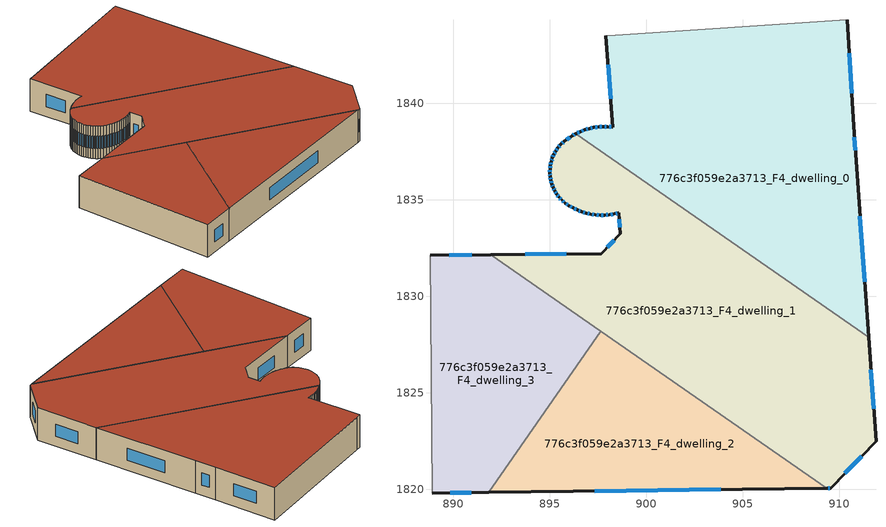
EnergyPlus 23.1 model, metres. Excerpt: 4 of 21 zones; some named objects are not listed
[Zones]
776c3f059e2a3713_F4_dwelling_0
 floor to 776c3f059e2a3713_F3_dwelling_0 (EU_floor_Construction): 910.41,1844.33 910.74,1838.81 910.88,1837.02 911.53,1827.88 896.34,1838.43 896.36,1838.44 896.59,1838.55 896.81,1838.63 897.05,1838.7 897.29,1838.76 897.53,1838.79 897.77,1838.81 898.02,1838.8 898.26,1838.78 897.92,1843.5 898.4,1843.53 z12
 wall outside (EU_wall_Construction): 897.92,1843.5 898.26,1838.78 898.02,1838.8 897.77,1838.81 897.53,1838.79 897.29,1838.76 897.05,1838.7 896.81,1838.63 896.59,1838.55 896.36,1838.44 896.34,1838.43 / 911.53,1827.88 910.88,1837.02 910.74,1838.81 910.41,1844.33 z12:15
 wall adiabatic (EU_wall_Construction): 910.41,1844.33 898.4,1843.53 897.92,1843.5 z12:15
 wall to 776c3f059e2a3713_F4_dwelling_1 (EU_wall_Construction): 896.34,1838.43 911.53,1827.88 z12:15
 window (EU_Window_Construction): 896.74,1838.6 896.66,1838.57 / 896.97,1838.68 896.88,1838.65 / 897.21,1838.74 897.12,1838.72 / 897.45,1838.78 897.36,1838.77 / 897.69,1838.8 897.6,1838.8 / 897.94,1838.8 897.85,1838.8 / 898.18,1838.78 898.09,1838.79 / 898.02,1842.02 898.15,1840.26 / 910.64,1840.54 910.51,1842.6 / 910.83,1837.58 910.79,1838.25 / 911.32,1830.75 911.08,1834.16 / 896.52,1838.51 896.43,1838.47 z12.94:14.06
 roof outside (EU_roof_Construction): 911.53,1827.88 910.88,1837.02 910.74,1838.81 910.41,1844.33 898.4,1843.53 897.92,1843.5 898.26,1838.78 898.02,1838.8 897.77,1838.81 897.53,1838.79 897.29,1838.76 897.05,1838.7 896.81,1838.63 896.59,1838.55 896.36,1838.44 896.34,1838.43 z15
776c3f059e2a3713_F4_dwelling_1
 floor to 776c3f059e2a3713_F3_dwelling_1 (EU_floor_Construction): 911.53,1827.88 911.91,1822.48 909.56,1820.07 909.36,1820.07 891.94,1832.16 897.66,1832.22 898.64,1833.24 898.57,1834.33 898.33,1834.28 898.1,1834.23 897.85,1834.22 897.61,1834.21 897.37,1834.23 897.13,1834.26 896.89,1834.32 896.65,1834.39 896.43,1834.48 896.21,1834.59 896,1834.71 895.8,1834.84 895.61,1835 895.48,1835.15 895.36,1835.3 895.26,1835.47 895.17,1835.64 895.1,1835.83 895.06,1836.02 895.02,1836.21 895.01,1836.41 895.02,1836.61 895.03,1836.8 895.08,1836.99 895.14,1837.18 895.21,1837.36 895.31,1837.53 895.42,1837.7 895.58,1837.88 895.76,1838.04 896.16,1838.33 896.34,1838.43 z12
 wall outside (EU_wall_Construction): 896.34,1838.43 896.16,1838.33 895.76,1838.04 895.58,1837.88 895.42,1837.7 895.31,1837.53 895.21,1837.36 895.14,1837.18 895.08,1836.99 895.03,1836.8 895.02,1836.61 895.01,1836.41 895.02,1836.21 895.06,1836.02 895.1,1835.83 895.17,1835.64 895.26,1835.47 895.36,1835.3 895.48,1835.15 895.61,1835 895.8,1834.84 896,1834.71 896.21,1834.59 896.43,1834.48 896.65,1834.39 896.89,1834.32 897.13,1834.26 897.37,1834.23 897.61,1834.21 897.85,1834.22 898.1,1834.23 898.33,1834.28 898.57,1834.33 898.64,1833.24 897.66,1832.22 891.94,1832.16 / 909.36,1820.07 909.56,1820.07 911.91,1822.48 911.53,1827.88 z12:15
 wall to 776c3f059e2a3713_F4_dwelling_2 (EU_wall_Construction): 897.64,1828.21 909.36,1820.07 z12:15
 wall to 776c3f059e2a3713_F4_dwelling_3 (EU_wall_Construction): 891.94,1832.16 897.64,1828.21 z12:15
 window (EU_Window_Construction): 895.87,1832.21 893.73,1832.18 / 898.34,1832.92 897.97,1832.54 / 898.6,1833.99 898.62,1833.58 / 898.41,1834.29 898.5,1834.31 / 898.17,1834.25 898.26,1834.26 / 897.93,1834.22 898.02,1834.23 / 897.68,1834.22 897.77,1834.22 / 897.44,1834.22 897.53,1834.22 / 897.2,1834.25 897.29,1834.24 / 896.96,1834.3 897.05,1834.28 / 896.73,1834.37 896.81,1834.34 / 896.5,1834.45 896.58,1834.42 / 896.28,1834.56 896.36,1834.52 / 896.06,1834.67 896.14,1834.63 / 895.86,1834.8 895.93,1834.75 / 895.67,1834.95 895.74,1834.89 / 895.52,1835.1 895.57,1835.05 / 895.4,1835.26 895.44,1835.2 / 895.29,1835.42 895.33,1835.36 / 895.2,1835.59 895.23,1835.53 / 895.12,1835.77 895.15,1835.7 / 895.07,1835.96 895.09,1835.89 / 895.03,1836.15 895.05,1836.08 / 895.01,1836.35 895.02,1836.27 / 895.01,1836.55 895.01,1836.47 / 895.03,1836.74 895.02,1836.67 / 895.06,1836.93 895.05,1836.86 / 895.12,1837.12 895.1,1837.05 / 895.19,1837.3 895.16,1837.24 / 895.28,1837.48 895.24,1837.42 / 895.38,1837.64 895.34,1837.58 / 895.53,1837.82 895.47,1837.75 / 895.7,1837.99 895.64,1837.93 / 896.03,1838.24 895.88,1838.13 / 896.28,1838.4 896.21,1838.36 / 911.79,1824.18 911.65,1826.19 / 910.3,1820.83 911.17,1821.73 / 909.43,1820.07 909.5,1820.07 z12.94:14.06
 roof outside (EU_roof_Construction): 909.56,1820.07 911.91,1822.48 911.53,1827.88 896.34,1838.43 896.16,1838.33 895.76,1838.04 895.58,1837.88 895.42,1837.7 895.31,1837.53 895.21,1837.36 895.14,1837.18 895.08,1836.99 895.03,1836.8 895.02,1836.61 895.01,1836.41 895.02,1836.21 895.06,1836.02 895.1,1835.83 895.17,1835.64 895.26,1835.47 895.36,1835.3 895.48,1835.15 895.61,1835 895.8,1834.84 896,1834.71 896.21,1834.59 896.43,1834.48 896.65,1834.39 896.89,1834.32 897.13,1834.26 897.37,1834.23 897.61,1834.21 897.85,1834.22 898.1,1834.23 898.33,1834.28 898.57,1834.33 898.64,1833.24 897.66,1832.22 891.94,1832.16 909.36,1820.07 z15
776c3f059e2a3713_F4_dwelling_2
 floor to 776c3f059e2a3713_F3_dwelling_2 (EU_floor_Construction): 909.36,1820.07 891.83,1819.84 897.64,1828.21 z12
 wall outside (EU_wall_Construction): 891.83,1819.84 909.36,1820.07 z12:15
 wall to 776c3f059e2a3713_F4_dwelling_3 (EU_wall_Construction): 897.64,1828.21 891.83,1819.84 z12:15
 window (EU_Window_Construction): 897.33,1819.91 903.87,1820 z12.94:14.06
 roof outside (EU_roof_Construction): 909.36,1820.07 897.64,1828.21 891.83,1819.84 z15
776c3f059e2a3713_F4_dwelling_3
 floor to 776c3f059e2a3713_F3_dwelling_3 (EU_floor_Construction): 897.64,1828.21 891.83,1819.84 888.92,1819.8 888.79,1832.13 891.94,1832.16 z12
 wall outside (EU_wall_Construction): 888.92,1819.8 891.83,1819.84 / 891.94,1832.16 888.79,1832.13 z12:15
 wall adiabatic (EU_wall_Construction): 888.79,1832.13 888.92,1819.8 z12:15
 window (EU_Window_Construction): 889.83,1819.82 890.92,1819.83 / 890.95,1832.15 889.78,1832.14 z12.94:14.06
 roof outside (EU_roof_Construction): 891.83,1819.84 897.64,1828.21 891.94,1832.16 888.79,1832.13 888.92,1819.8 z15
[Building]
EU S2 Campaign: North Axis=0; Terrain=City; Solar Distribution=FullExterior
[Site:Location]
Vienna: Latitude=48; Longitude=16.5; Time Zone=1; Elevation=183
[SizingPeriod:WeatherFileDays]
AnnualSizingPeriod: Begin Month=1; Begin Day of Month=1; End Month=12; End Day of Month=31; Day of Week for Start Day=Monday; Use Weather File Daylight Saving Period=No; Use Weather File Rain and Snow Indicators=No
[MATERIAL]
EU_InternalMass_Material: Roughness=MediumRough; Thickness=0.1; Conductivity=1; Density=1800; Specific Heat=900; Thermal Absorptance=0.9; Solar Absorptance=0.7; Visible Absorptance=0.7
[MATERIAL:NOMASS] Roughness=MediumRough; Thermal Absorptance=0.9; Solar Absorptance=0.7; Visible Absorptance=0.7
Name | Thermal Resistance
EU_wall_NoMass | 0.914258
EU_roof_NoMass | 0.954009
EU_floor_NoMass | 1.09711
[WINDOWMATERIAL:SIMPLEGLAZINGSYSTEM]
EU_Window_SimpleGlazing: UFactor=2.09642; Solar Heat Gain Coefficient=0.65; Visible Transmittance=0.65
[CONSTRUCTION]
EU_wall_Construction: EU_wall_NoMass
EU_roof_Construction: EU_roof_NoMass
EU_floor_Construction: EU_floor_NoMass
EU_Window_Construction: EU_Window_SimpleGlazing
EU_InternalMass_Construction: EU_InternalMass_Material
[ZONE] Type=1; Multiplier=1; Ceiling Height=autocalculate; Floor Area=autocalculate; Part of Total Floor Area=Yes
Name | Volume
776c3f059e2a3713_F4_dwelling_0 | 435.97
776c3f059e2a3713_F4_dwelling_1 | 435.989
776c3f059e2a3713_F4_dwelling_2 | 218.005
776c3f059e2a3713_F4_dwelling_3 | 218.002
[INTERNALMASS] Construction=EU_InternalMass_Construction
Name | Zone or ZoneList | Surface Area
776c3f059e2a3713_F4_dwelling_0_EU_InternalMass | 776c3f059e2a3713_F4_dwelling_0 | 145.324
776c3f059e2a3713_F4_dwelling_1_EU_InternalMass | 776c3f059e2a3713_F4_dwelling_1 | 145.33
776c3f059e2a3713_F4_dwelling_2_EU_InternalMass | 776c3f059e2a3713_F4_dwelling_2 | 72.6686
776c3f059e2a3713_F4_dwelling_3_EU_InternalMass | 776c3f059e2a3713_F4_dwelling_3 | 72.6675
[OTHEREQUIPMENT] Fuel Type=Electricity; Design Level Calculation Method=Watts/Area; Power per Zone Floor Area=1; Fraction Latent=0; Fraction Radiant=0; Fraction Lost=0; Carbon Dioxide Generation Rate=0; EndUse Subcategory=EU_Step8_InternalGains
Name | Zone or ZoneList or Space or SpaceList | Schedule
EU_Step8_InternalGain_776c3f059e2a3713_F4_dwelling_0_f000 | 776c3f059e2a3713_F4_dwelling_0 | EU_Step8_GainSchedule_776c3f059e2a3713_F4_dwelling_0_f000
EU_Step8_InternalGain_776c3f059e2a3713_F4_dwelling_1_f000 | 776c3f059e2a3713_F4_dwelling_1 | EU_Step8_GainSchedule_776c3f059e2a3713_F4_dwelling_1_f000
EU_Step8_InternalGain_776c3f059e2a3713_F4_dwelling_2_f000 | 776c3f059e2a3713_F4_dwelling_2 | EU_Step8_GainSchedule_776c3f059e2a3713_F4_dwelling_2_f000
EU_Step8_InternalGain_776c3f059e2a3713_F4_dwelling_3_f000 | 776c3f059e2a3713_F4_dwelling_3 | EU_Step8_GainSchedule_776c3f059e2a3713_F4_dwelling_3_f000
[ZONEVENTILATION:DESIGNFLOWRATE] Schedule=EU_AlwaysOn; Design Flow Rate Calculation Method=AirChanges/Hour; Air Changes per Hour=0.546891; Ventilation Type=Natural; Fan Pressure Rise=0; Fan Total Efficiency=1; Constant Term Coefficient=1; Temperature Term Coefficient=0; Velocity Term Coefficient=0; Velocity Squared Term Coefficient=0; Minimum Indoor Temperature=-100; Maximum Indoor Temperature=100; Delta Temperature=-100; Minimum Outdoor Temperature=-100; Maximum Outdoor Temperature=100; Maximum Wind Speed=40
Name | Zone or ZoneList or Space or SpaceList
EU_ConstantAir_776c3f059e2a3713_F4_dwelling_0 | 776c3f059e2a3713_F4_dwelling_0
EU_ConstantAir_776c3f059e2a3713_F4_dwelling_1 | 776c3f059e2a3713_F4_dwelling_1
EU_ConstantAir_776c3f059e2a3713_F4_dwelling_2 | 776c3f059e2a3713_F4_dwelling_2
EU_ConstantAir_776c3f059e2a3713_F4_dwelling_3 | 776c3f059e2a3713_F4_dwelling_3
[HVACTEMPLATE:ZONE:IDEALLOADSAIRSYSTEM] System Availability Schedule=EU_AlwaysOn; Maximum Heating Supply Air Temperature=50; Minimum Cooling Supply Air Temperature=13; Maximum Heating Supply Air Humidity Ratio=0.0156; Minimum Cooling Supply Air Humidity Ratio=0.0077; Heating Limit=NoLimit; Cooling Limit=NoLimit; Heating Availability Schedule=EU_AlwaysOn; Cooling Availability Schedule=EU_CoolingOff; Dehumidification Control Type=ConstantSensibleHeatRatio; Cooling Sensible Heat Ratio=0.7; Dehumidification Setpoint=60; Humidification Control Type=None; Humidification Setpoint=30; Outdoor Air Method=None; Outdoor Air Flow Rate per Person=0.00944; Outdoor Air Flow Rate per Zone Floor Area=0; Outdoor Air Flow Rate per Zone=0; Demand Controlled Ventilation Type=None; Outdoor Air Economizer Type=NoEconomizer; Heat Recovery Type=None; Sensible Heat Recovery Effectiveness=0.7; Latent Heat Recovery Effectiveness=0.65
Name | Template Thermostat
776c3f059e2a3713_F4_dwelling_0 | EU_HeatOnly_776c3f059e2a3713_F4_dwelling_0
776c3f059e2a3713_F4_dwelling_1 | EU_HeatOnly_776c3f059e2a3713_F4_dwelling_1
776c3f059e2a3713_F4_dwelling_2 | EU_HeatOnly_776c3f059e2a3713_F4_dwelling_2
776c3f059e2a3713_F4_dwelling_3 | EU_HeatOnly_776c3f059e2a3713_F4_dwelling_3
[SIZING:ZONE] Zone Cooling Design Supply Air Temperature Input Method=SupplyAirTemperature; Zone Cooling Design Supply Air Temperature=13; Zone Heating Design Supply Air Temperature Input Method=SupplyAirTemperature; Zone Heating Design Supply Air Temperature=50; Zone Cooling Design Supply Air Humidity Ratio=0.008; Zone Heating Design Supply Air Humidity Ratio=0.008; Cooling Design Air Flow Method=DesignDay; Cooling Design Air Flow Rate=0; Cooling Minimum Air Flow per Zone Floor Area=0.000762; Cooling Minimum Air Flow=0; Cooling Minimum Air Flow Fraction=0.2; Heating Design Air Flow Method=DesignDay; Heating Design Air Flow Rate=0; Heating Maximum Air Flow per Zone Floor Area=0.002032; Heating Maximum Air Flow=0.141576; Heating Maximum Air Flow Fraction=0.3; Account for Dedicated Outdoor Air System=No; Dedicated Outdoor Air System Control Strategy=NeutralSupplyAir; Dedicated Outdoor Air Low Setpoint Temperature for Design=autosize; Dedicated Outdoor Air High Setpoint Temperature for Design=autosize; Zone Load Sizing Method=Sensible Load Only No Latent Load; Zone Latent Cooling Design Supply Air Humidity Ratio Input Method=HumidityRatioDifference; Zone Cooling Design Supply Air Humidity Ratio Difference=0.005; Zone Latent Heating Design Supply Air Humidity Ratio Input Method=HumidityRatioDifference; Zone Humidification Design Supply Air Humidity Ratio Difference=0.005
776c3f059e2a3713_F4_dwelling_0; 776c3f059e2a3713_F4_dwelling_1; 776c3f059e2a3713_F4_dwelling_2; 776c3f059e2a3713_F4_dwelling_3
[SCHEDULE:CONSTANT]
Name | Hourly Value
EU_AlwaysOn | 1
EU_CoolingOff | 0
[SCHEDULE:FILE] Column Number=1; Rows to Skip at Top=0; Number of Hours of Data=8760; Column Separator=Comma; Interpolate to Timestep=No; Minutes per Item=60; Adjust Schedule for Daylight Savings=Yes
Name | File
EU_Step8_GainSchedule_776c3f059e2a3713_F4_dwelling_0_f000 | ../../schedules/776c3f059e2a3713/776c3f059e2a3713_F4_dwelling_0_f000_gain.csv
EU_Step8_GainSchedule_776c3f059e2a3713_F4_dwelling_1_f000 | ../../schedules/776c3f059e2a3713/776c3f059e2a3713_F4_dwelling_1_f000_gain.csv
EU_Step8_GainSchedule_776c3f059e2a3713_F4_dwelling_2_f000 | ../../schedules/776c3f059e2a3713/776c3f059e2a3713_F4_dwelling_2_f000_gain.csv
EU_Step8_GainSchedule_776c3f059e2a3713_F4_dwelling_3_f000 | ../../schedules/776c3f059e2a3713/776c3f059e2a3713_F4_dwelling_3_f000_gain.csv
